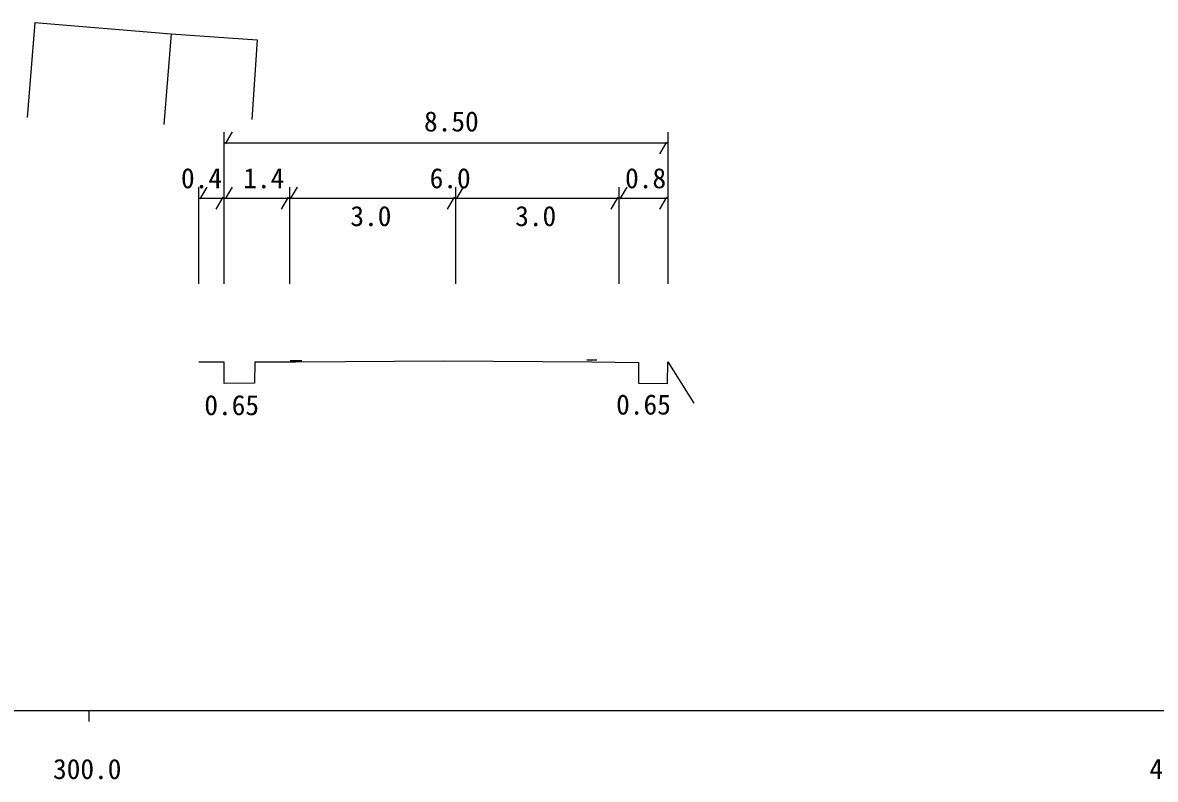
# Model space of a CAD drawing. Units: millimetres, scale not verified. Extents: x 40000 to 680000, y 20000 to 380000.
# Drawn here: x 361956 to 465262, y 198715 to 267737 of the extents above; entities that cross this region are included whole.
import ezdxf
from ezdxf.enums import TextEntityAlignment as Align

# ---------------------------------------------------------------- set-up
doc = ezdxf.new("R2010")
doc.units = ezdxf.units.MM
doc.header["$LTSCALE"] = 1000
doc.layers.add('M-BGD', color=7, linetype='Continuous', lineweight=25)
doc.layers.add('M-TTL-BAND', color=7, linetype='Continuous', lineweight=25)
doc.styles.add('ＭＳ ゴシック', font='')
doc.styles.get('ＭＳ ゴシック').set_extended_font_data('MS Gothic')

# ---------------------------------------------------------------- blocks, each defined once
blk = doc.blocks.new('BUHIN74')
at = {"color": 7, "linetype": 'Continuous', "lineweight": 25}
blk.add_line((-63, -115), (1032, -718), dxfattribs=at)
blk = doc.blocks.new('BUHIN73')
at = {"color": 7, "linetype": 'Continuous', "lineweight": 25}
blk.add_line((63, 115), (-1032, 718), dxfattribs=at)

msp = doc.modelspace()

# ---------------------------------------------------------------- linework, layer by layer
at = {"layer": 'M-BGD'}
for p, q in [((363080, 267737), (362373, 259077)), ((363080, 267737), (375515, 266722)), ((375515, 266722), (374839, 258443)), ((375515, 266722), (383359, 266168)), ((383359, 266168), (382846, 258900)), ((380337, 243920), (380337, 257762)), ((420796, 257762), (420796, 243920)), ((380337, 256762), (420796, 256762)), ((378030, 243920), (378030, 252740)), ((386280, 252740), (386280, 243920)), ((401418, 252740), (401418, 243920)), ((416345, 252740), (416345, 243920)), ((378030, 251740), (380337, 251740)), ((380337, 251740), (386280, 251740)), ((386280, 251740), (401418, 251740)), ((401418, 251740), (416345, 251740)), ((416345, 251740), (420796, 251740)), ((380337, 236777), (378030, 236777)), ((380337, 234814), (380337, 236777)), ((383124, 236787), (383109, 234838)), ((383124, 236787), (386874, 236797)), ((386350, 236933), (387404, 236933)), ((386874, 236797), (400374, 236897)), ((400374, 236897), (413874, 236797)), ((413422, 236988), (414310, 236988)), ((413874, 236797), (418124, 236747)), ((418124, 236747), (418117, 234846)), ((420758, 234827), (420796, 236784)), ((420796, 236784), (423156, 233015)), ((383109, 234838), (380337, 234814)), ((418117, 234846), (420758, 234827))]:
    msp.add_line(p, q, dxfattribs=at)
at = {"layer": 'M-TTL-BAND'}
for p, q in [((40000, 205000), (579000, 205000)), ((368000, 205000), (368000, 204000))]:
    msp.add_line(p, q, dxfattribs=at)

# ---------------------------------------------------------------- block references
at = {"layer": 'M-BGD', "rotation": 87.77126}
for name, p in [('BUHIN74', (380337, 256762)), ('BUHIN73', (420796, 256762)), ('BUHIN74', (378030, 251740)), ('BUHIN74', (380337, 251740)), ('BUHIN74', (386280, 251740)), ('BUHIN74', (401418, 251740)), ('BUHIN74', (416345, 251740)), ('BUHIN73', (380337, 251740)), ('BUHIN73', (386280, 251740)), ('BUHIN73', (401418, 251740)), ('BUHIN73', (416345, 251740)), ('BUHIN73', (420796, 251740))]:
    msp.add_blockref(name, p, dxfattribs=at)

# ---------------------------------------------------------------- texts
at = {"layer": 'M-BGD', "style": 'ＭＳ ゴシック'}
for s, p in [('8.50', (398562, 257262)), ('0.4', (376397, 252083)), ('1.4', (382077, 252083)), ('6.0', (399076, 252083)), ('0.8', (416900, 252083)), ('3.0', (391845, 248631)), ('3.0', (406877, 248631)), ('0.65', (378528, 231385)), ('0.65', (416085, 231441))]:
    msp.add_text(s, height=1833, dxfattribs=at).set_placement(p, align=Align.BOTTOM_LEFT)
at = {"layer": 'M-TTL-BAND', "style": 'ＭＳ ゴシック'}
for s, p in [('300.0', (367844, 198195)), ('400.0', (467844, 198195))]:
    msp.add_text(s, height=1833, dxfattribs=at).set_placement(p, align=Align.BOTTOM_CENTER)

doc.saveas('drawing.dxf')
